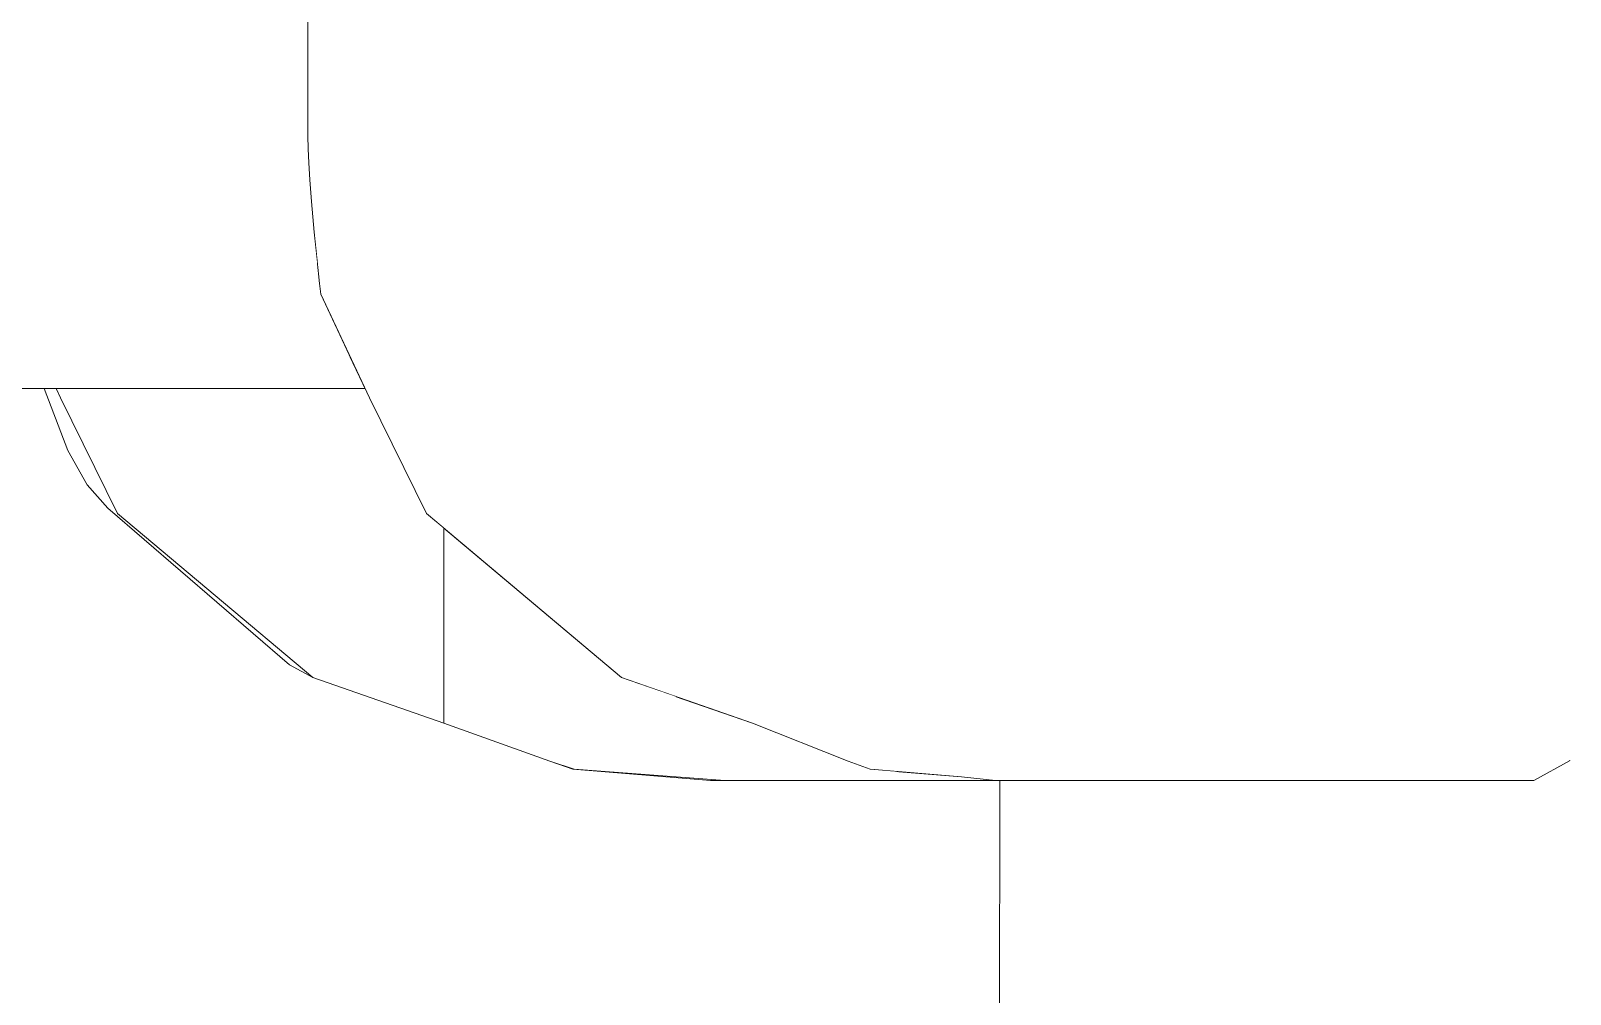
# Model space of a CAD drawing. Header units: millimetres. Extents: x -46169 to 237885, y -84465 to 18123.
# Drawn here: x 111866 to 111922.7, y -83696.4 to -83660.9 of the extents above; entities that cross this region are included whole.
import ezdxf

# ---------------------------------------------------------------- set-up
doc = ezdxf.new("R2010")
doc.units = ezdxf.units.MM
doc.header["$MEASUREMENT"] = 0
doc.linetypes.add('Wipeout_Contour', pattern=[1000, 0, -1000])
doc.layers.add('New_A-25-M_Wall_Int', color=7, linetype='Continuous')
doc.layers.add('New_A-35-M_FFE_Sanitary', color=7, linetype='Continuous')
doc.layers.add('New_A-35-M_FFE_Sanitary_Pen_No__1', color=7, linetype='Continuous', lineweight=13)

# ---------------------------------------------------------------- blocks, each defined once
blk = doc.blocks.new('Section Elem_63_2', base_point=(64459.155, -84332.606))
at = {"color": 254, "linetype": 'Wipeout_Contour', "lineweight": 0, "ltscale": 1114737.691909313}
blk.add_wipeout([(111691.443, -81932.606), (111691.443, -83641.108), (111755.555, -83641.108), (111755.555, -82062.639), (112086.811, -82062.639), (112086.811, -84332.606), (112178.363, -84332.606), (112178.363, -81932.606)], dxfattribs=at).dxf.layer = 'New_A-25-M_Wall_Int'
blk = doc.blocks.new('Section Elem_65_2', base_point=(64459.155, -84332.606))
at = {"color": 254, "linetype": 'Wipeout_Contour', "lineweight": 0, "ltscale": 2235365.876810174}
blk.add_wipeout([(111866.449, -83674.103), (111755.555, -83674.103), (111755.555, -83763.059), (111901.613, -83763.037), (111901.564, -83761.717), (111901.683, -83688.553), (111891.017, -83688.553), (111885.941, -83688.138), (111885.097, -83687.845), (111881.179, -83686.442), (111876.349, -83684.759), (111875.496, -83684.294), (111868.801, -83678.515), (111868.035, -83677.654), (111867.329, -83676.394), (111866.705, -83674.774)], dxfattribs=at).dxf.layer = 'New_A-25-M_Wall_Int'
blk = doc.blocks.new('Section Elem_121_2', base_point=(64459.155, -84332.606))
at = {"color": 254, "linetype": 'Wipeout_Contour', "lineweight": 0, "ltscale": 7127624.926567041}
blk.add_wipeout([(111901.683, -83688.553), (111901.564, -83761.717), (111901.613, -83763.037), (111915.873, -83763.035), (111917.513, -83764.181), (111918.914, -83767.663), (111919.864, -83772.953), (111920.218, -83779.245), (111919.921, -83785.58), (111919.02, -83790.994), (111917.651, -83794.664), (111916.022, -83796.03), (111903.41, -83796.032), (111905.017, -83813.02), (111907.041, -83816.715), (111911.359, -83821.276), (111915.817, -83822.871), (111920.279, -83821.451), (111924.61, -83817.059), (111926.879, -83813.02), (111928.217, -83801.849), (111929.85, -83778.051), (111930.388, -83653.52), (111929.815, -83629), (111927.638, -83601.586), (111925.331, -83597.635), (111920.433, -83592.947), (111915.398, -83591.617), (111910.381, -83593.684), (111905.532, -83599.087), (111904.258, -83601.586), (111903.073, -83613.014), (111902.334, -83626.659), (111921.367, -83626.659), (111922.705, -83627.388), (111923.982, -83628.825), (111925.158, -83630.924), (111926.199, -83633.624), (111927.072, -83636.841), (111927.752, -83640.477), (111928.216, -83644.424), (111928.452, -83648.559), (111928.452, -83666.652), (111928.216, -83670.788), (111927.752, -83674.734), (111927.072, -83678.371), (111926.199, -83681.588), (111925.158, -83684.287), (111923.982, -83686.387), (111922.705, -83687.823), (111921.367, -83688.553)], dxfattribs=at).dxf.layer = 'New_A-35-M_FFE_Sanitary'
at = {"color": 254, "linetype": 'Wipeout_Contour', "lineweight": 0, "ltscale": 558919.118347}
blk.add_wipeout([(111928.452, -83664.553), (111928.452, -83650.659), (111909.134, -83650.659), (111909.134, -83664.553)], dxfattribs=at).dxf.layer = 'New_A-35-M_FFE_Sanitary'
at = {"color": 254, "linetype": 'Wipeout_Contour', "lineweight": 0, "ltscale": 698663.937249}
blk.add_wipeout([(111900.266, -83688.428), (111901.52, -83688.553), (111902.048, -83688.553), (111896.949, -83688.138), (111896.895, -83688.138)], dxfattribs=at).dxf.layer = 'New_A-35-M_FFE_Sanitary'
at = {"color": 254, "linetype": 'Wipeout_Contour', "lineweight": 0, "ltscale": 558938.269346}
blk.add_wipeout([(111928.452, -83666.652), (111928.452, -83664.553), (111909.134, -83664.553), (111909.134, -83666.652)], dxfattribs=at).dxf.layer = 'New_A-35-M_FFE_Sanitary'
at = {"color": 254, "linetype": 'Wipeout_Contour', "lineweight": 0, "ltscale": 419190.744874}
blk.add_wipeout([(111896.088, -83687.845), (111896.895, -83688.138), (111896.949, -83688.138)], dxfattribs=at).dxf.layer = 'New_A-35-M_FFE_Sanitary'
at = {"color": 254, "linetype": 'Wipeout_Contour', "lineweight": 0, "ltscale": 558945.358392}
blk.add_wipeout([(111928.216, -83670.788), (111928.452, -83666.652), (111909.134, -83666.652), (111908.898, -83670.788)], dxfattribs=at).dxf.layer = 'New_A-35-M_FFE_Sanitary'
at = {"color": 254, "linetype": 'Wipeout_Contour', "lineweight": 0, "ltscale": 838360.329225}
blk.add_wipeout([(111892.567, -83686.442), (111896.088, -83687.845), (111896.949, -83688.138), (111898.264, -83687.421), (111888.591, -83684.294), (111887.737, -83684.759)], dxfattribs=at).dxf.layer = 'New_A-35-M_FFE_Sanitary'
at = {"color": 254, "linetype": 'Wipeout_Contour', "lineweight": 0, "ltscale": 558953.914506}
blk.add_wipeout([(111927.752, -83674.734), (111928.216, -83670.788), (111908.898, -83670.788), (111908.433, -83674.734)], dxfattribs=at).dxf.layer = 'New_A-35-M_FFE_Sanitary'
at = {"color": 254, "linetype": 'Wipeout_Contour', "lineweight": 0, "ltscale": 558866.493732}
blk.add_wipeout([(111880.542, -83678.708), (111887.737, -83684.759), (111888.591, -83684.294), (111880.895, -83678.515)], dxfattribs=at).dxf.layer = 'New_A-35-M_FFE_Sanitary'
at = {"color": 254, "linetype": 'Wipeout_Contour', "lineweight": 0, "ltscale": 558932.190054}
blk.add_wipeout([(111902.048, -83688.553), (111903.386, -83687.823), (111898.264, -83687.421), (111896.949, -83688.138)], dxfattribs=at).dxf.layer = 'New_A-35-M_FFE_Sanitary'
at = {"color": 254, "linetype": 'Wipeout_Contour', "lineweight": 0, "ltscale": 419131.263546}
blk.add_wipeout([(111878.442, -83674.445), (111880.542, -83678.708), (111880.895, -83678.515)], dxfattribs=at).dxf.layer = 'New_A-35-M_FFE_Sanitary'
at = {"color": 254, "linetype": 'Wipeout_Contour', "lineweight": 0, "ltscale": 558961.16335}
blk.add_wipeout([(111927.072, -83678.371), (111927.752, -83674.734), (111908.433, -83674.734), (111907.754, -83678.371)], dxfattribs=at).dxf.layer = 'New_A-35-M_FFE_Sanitary'
at = {"color": 254, "linetype": 'Wipeout_Contour', "lineweight": 0, "ltscale": 558905.810915}
blk.add_wipeout([(111898.264, -83687.421), (111899.518, -83686.01), (111889.674, -83683.075), (111888.591, -83684.294)], dxfattribs=at).dxf.layer = 'New_A-35-M_FFE_Sanitary'
at = {"color": 254, "linetype": 'Wipeout_Contour', "lineweight": 0, "ltscale": 558971.812105}
blk.add_wipeout([(111921.367, -83688.553), (111922.705, -83687.823), (111903.386, -83687.823), (111902.048, -83688.553)], dxfattribs=at).dxf.layer = 'New_A-35-M_FFE_Sanitary'
at = {"layer": 'New_A-35-M_FFE_Sanitary_Pen_No__1', "linetype": 'Continuous'}
blk.add_line((111902.048, -83688.553), (111921.367, -83688.553), dxfattribs=at)
at = {"color": 254, "linetype": 'Wipeout_Contour', "lineweight": 0, "ltscale": 698539.352474}
blk.add_wipeout([(111876.648, -83670.626), (111878.442, -83674.445), (111880.895, -83678.515), (111881.661, -83677.654), (111876.698, -83670.57)], dxfattribs=at).dxf.layer = 'New_A-35-M_FFE_Sanitary'
at = {"color": 254, "linetype": 'Wipeout_Contour', "lineweight": 0, "ltscale": 558966.884636}
blk.add_wipeout([(111926.199, -83681.588), (111927.072, -83678.371), (111907.754, -83678.371), (111906.88, -83681.588)], dxfattribs=at).dxf.layer = 'New_A-35-M_FFE_Sanitary'
at = {"color": 254, "linetype": 'Wipeout_Contour', "lineweight": 0, "ltscale": 1117824.742487214}
blk.add_wipeout([(111892.567, -83686.442), (111889.745, -83685.459), (111889.745, -83688.428), (111891.545, -83688.553), (111897.873, -83688.553), (111897.873, -83688.222), (111896.895, -83688.138), (111896.088, -83687.845)], dxfattribs=at).dxf.layer = 'New_A-35-M_FFE_Sanitary'
at = {"color": 254, "linetype": 'Wipeout_Contour', "lineweight": 0, "ltscale": 558933.768484}
blk.add_wipeout([(111903.386, -83687.823), (111904.663, -83686.387), (111899.518, -83686.01), (111898.264, -83687.421)], dxfattribs=at).dxf.layer = 'New_A-35-M_FFE_Sanitary'
at = {"layer": 'New_A-35-M_FFE_Sanitary_Pen_No__1', "linetype": 'Continuous'}
for p, q in [((111896.088, -83687.845), (111892.567, -83686.442)), ((111896.895, -83688.138), (111896.088, -83687.845))]:
    blk.add_line(p, q, dxfattribs=at)
at = {"color": 254, "linetype": 'Wipeout_Contour', "lineweight": 0, "ltscale": 419111.447126}
blk.add_wipeout([(111876.604, -83670.237), (111876.648, -83670.626), (111876.698, -83670.57)], dxfattribs=at).dxf.layer = 'New_A-35-M_FFE_Sanitary'
at = {"color": 254, "linetype": 'Wipeout_Contour', "lineweight": 0, "ltscale": 558867.274052}
blk.add_wipeout([(111888.591, -83684.294), (111889.674, -83683.075), (111881.661, -83677.654), (111880.895, -83678.515)], dxfattribs=at).dxf.layer = 'New_A-35-M_FFE_Sanitary'
at = {"color": 254, "linetype": 'Wipeout_Contour', "lineweight": 0, "ltscale": 558970.904467}
blk.add_wipeout([(111925.158, -83684.287), (111926.199, -83681.588), (111906.88, -83681.588), (111905.84, -83684.287)], dxfattribs=at).dxf.layer = 'New_A-35-M_FFE_Sanitary'
at = {"color": 254, "linetype": 'Wipeout_Contour', "lineweight": 0, "ltscale": 558931.438759}
blk.add_wipeout([(111897.873, -83688.553), (111901.52, -83688.553), (111900.266, -83688.428), (111897.873, -83688.222)], dxfattribs=at).dxf.layer = 'New_A-35-M_FFE_Sanitary'
at = {"layer": 'New_A-35-M_FFE_Sanitary_Pen_No__1', "linetype": 'Continuous'}
for p, q in [((111900.266, -83688.428), (111896.895, -83688.138)), ((111892.538, -83688.553), (111897.873, -83688.553)), ((111897.873, -83688.553), (111901.52, -83688.553)), ((111901.52, -83688.553), (111900.266, -83688.428)), ((111901.52, -83688.553), (111902.048, -83688.553)), ((111901.683, -83688.553), (111901.564, -83761.717))]:
    blk.add_line(p, q, dxfattribs=at)
at = {"color": 254, "linetype": 'Wipeout_Contour', "lineweight": 0, "ltscale": 558813.908284}
blk.add_wipeout([(111876.409, -83668.338), (111876.604, -83670.237), (111876.698, -83670.57), (111877.022, -83669.991)], dxfattribs=at).dxf.layer = 'New_A-35-M_FFE_Sanitary'
at = {"color": 254, "linetype": 'Wipeout_Contour', "lineweight": 0, "ltscale": 558905.520195}
blk.add_wipeout([(111899.518, -83686.01), (111900.674, -83683.946), (111890.672, -83681.294), (111889.674, -83683.075)], dxfattribs=at).dxf.layer = 'New_A-35-M_FFE_Sanitary'
at = {"color": 254, "linetype": 'Wipeout_Contour', "lineweight": 0, "ltscale": 558973.100625}
blk.add_wipeout([(111923.982, -83686.387), (111925.158, -83684.287), (111905.84, -83684.287), (111904.663, -83686.387)], dxfattribs=at).dxf.layer = 'New_A-35-M_FFE_Sanitary'
at = {"color": 254, "linetype": 'Wipeout_Contour', "lineweight": 0, "ltscale": 558811.257411}
blk.add_wipeout([(111876.305, -83667.203), (111876.409, -83668.338), (111877.022, -83669.991), (111877.309, -83669.247)], dxfattribs=at).dxf.layer = 'New_A-35-M_FFE_Sanitary'
at = {"color": 254, "linetype": 'Wipeout_Contour', "lineweight": 0, "ltscale": 558973.406295}
blk.add_wipeout([(111922.705, -83687.823), (111923.982, -83686.387), (111904.663, -83686.387), (111903.386, -83687.823)], dxfattribs=at).dxf.layer = 'New_A-35-M_FFE_Sanitary'
at = {"layer": 'New_A-35-M_FFE_Sanitary_Pen_No__1', "linetype": 'Continuous'}
blk.add_line((111922.705, -83687.823), (111921.367, -83688.553), dxfattribs=at)
at = {"color": 254, "linetype": 'Wipeout_Contour', "lineweight": 0, "ltscale": 558809.277048}
blk.add_wipeout([(111876.245, -83666.409), (111876.305, -83667.203), (111877.309, -83669.247), (111877.55, -83668.361)], dxfattribs=at).dxf.layer = 'New_A-35-M_FFE_Sanitary'
at = {"color": 254, "linetype": 'Wipeout_Contour', "lineweight": 0, "ltscale": 558831.474164}
blk.add_wipeout([(111881.661, -83677.654), (111882.367, -83676.394), (111877.022, -83669.991), (111876.698, -83670.57)], dxfattribs=at).dxf.layer = 'New_A-35-M_FFE_Sanitary'
at = {"color": 254, "linetype": 'Wipeout_Contour', "lineweight": 0, "ltscale": 558933.464127}
blk.add_wipeout([(111904.663, -83686.387), (111905.84, -83684.287), (111900.674, -83683.946), (111899.518, -83686.01)], dxfattribs=at).dxf.layer = 'New_A-35-M_FFE_Sanitary'
at = {"color": 254, "linetype": 'Wipeout_Contour', "lineweight": 0, "ltscale": 558807.461864}
blk.add_wipeout([(111876.208, -83665.789), (111876.245, -83666.409), (111877.55, -83668.361), (111877.737, -83667.359)], dxfattribs=at).dxf.layer = 'New_A-35-M_FFE_Sanitary'
at = {"color": 254, "linetype": 'Wipeout_Contour', "lineweight": 0, "ltscale": 558830.483499}
blk.add_wipeout([(111882.367, -83676.394), (111882.991, -83674.774), (111877.309, -83669.247), (111877.022, -83669.991)], dxfattribs=at).dxf.layer = 'New_A-35-M_FFE_Sanitary'
at = {"color": 254, "linetype": 'Wipeout_Contour', "lineweight": 0, "ltscale": 558805.630612}
blk.add_wipeout([(111876.186, -83665.263), (111876.208, -83665.789), (111877.737, -83667.359), (111877.865, -83666.271)], dxfattribs=at).dxf.layer = 'New_A-35-M_FFE_Sanitary'
at = {"color": 254, "linetype": 'Wipeout_Contour', "lineweight": 0, "ltscale": 558828.690286}
blk.add_wipeout([(111882.991, -83674.774), (111883.515, -83672.844), (111877.55, -83668.361), (111877.309, -83669.247)], dxfattribs=at).dxf.layer = 'New_A-35-M_FFE_Sanitary'
at = {"color": 254, "linetype": 'Wipeout_Contour', "lineweight": 0, "ltscale": 558867.034626}
blk.add_wipeout([(111889.674, -83683.075), (111890.672, -83681.294), (111882.367, -83676.394), (111881.661, -83677.654)], dxfattribs=at).dxf.layer = 'New_A-35-M_FFE_Sanitary'
at = {"color": 254, "linetype": 'Wipeout_Contour', "lineweight": 0, "ltscale": 558803.693358}
blk.add_wipeout([(111876.176, -83664.785), (111876.186, -83665.263), (111877.865, -83666.271), (111877.93, -83665.131)], dxfattribs=at).dxf.layer = 'New_A-35-M_FFE_Sanitary'
at = {"color": 254, "linetype": 'Wipeout_Contour', "lineweight": 0, "ltscale": 558826.144658}
blk.add_wipeout([(111883.515, -83672.844), (111883.923, -83670.662), (111877.737, -83667.359), (111877.55, -83668.361)], dxfattribs=at).dxf.layer = 'New_A-35-M_FFE_Sanitary'
at = {"color": 254, "linetype": 'Wipeout_Contour', "lineweight": 0, "ltscale": 558865.425271}
blk.add_wipeout([(111890.672, -83681.294), (111891.555, -83679.004), (111882.991, -83674.774), (111882.367, -83676.394)], dxfattribs=at).dxf.layer = 'New_A-35-M_FFE_Sanitary'
at = {"color": 254, "linetype": 'Wipeout_Contour', "lineweight": 0, "ltscale": 558802.165482}
blk.add_wipeout([(111876.176, -83664.553), (111876.176, -83664.785), (111877.93, -83665.131), (111877.93, -83664.553)], dxfattribs=at).dxf.layer = 'New_A-35-M_FFE_Sanitary'
at = {"color": 254, "linetype": 'Wipeout_Contour', "lineweight": 0, "ltscale": 558822.915568}
blk.add_wipeout([(111883.923, -83670.662), (111884.202, -83668.294), (111877.865, -83666.271), (111877.737, -83667.359)], dxfattribs=at).dxf.layer = 'New_A-35-M_FFE_Sanitary'
at = {"color": 254, "linetype": 'Wipeout_Contour', "lineweight": 0, "ltscale": 558862.493458}
blk.add_wipeout([(111891.555, -83679.004), (111892.296, -83676.275), (111883.515, -83672.844), (111882.991, -83674.774)], dxfattribs=at).dxf.layer = 'New_A-35-M_FFE_Sanitary'
at = {"color": 254, "linetype": 'Wipeout_Contour', "lineweight": 0, "ltscale": 558785.398378}
blk.add_wipeout([(111876.176, -83650.659), (111876.176, -83664.553), (111877.93, -83664.553), (111877.93, -83650.659)], dxfattribs=at).dxf.layer = 'New_A-35-M_FFE_Sanitary'
at = {"color": 254, "linetype": 'Wipeout_Contour', "lineweight": 0, "ltscale": 558819.080239}
blk.add_wipeout([(111884.202, -83668.294), (111884.343, -83665.813), (111877.93, -83665.131), (111877.865, -83666.271)], dxfattribs=at).dxf.layer = 'New_A-35-M_FFE_Sanitary'
at = {"color": 254, "linetype": 'Wipeout_Contour', "lineweight": 0, "ltscale": 558858.326414}
blk.add_wipeout([(111892.296, -83676.275), (111892.872, -83673.19), (111883.923, -83670.662), (111883.515, -83672.844)], dxfattribs=at).dxf.layer = 'New_A-35-M_FFE_Sanitary'
at = {"color": 254, "linetype": 'Wipeout_Contour', "lineweight": 0, "ltscale": 558903.499404}
blk.add_wipeout([(111900.674, -83683.946), (111901.697, -83681.294), (111891.555, -83679.004), (111890.672, -83681.294)], dxfattribs=at).dxf.layer = 'New_A-35-M_FFE_Sanitary'
at = {"color": 254, "linetype": 'Wipeout_Contour', "lineweight": 0, "ltscale": 978042.217996}
blk.add_wipeout([(111887.737, -83684.759), (111881.179, -83679.244), (111881.179, -83686.442), (111885.097, -83687.845), (111885.994, -83688.138), (111889.745, -83688.428), (111889.745, -83685.459)], dxfattribs=at).dxf.layer = 'New_A-35-M_FFE_Sanitary'
at = {"layer": 'New_A-35-M_FFE_Sanitary_Pen_No__1', "linetype": 'Continuous'}
blk.add_line((111892.567, -83686.442), (111887.737, -83684.759), dxfattribs=at)
at = {"color": 254, "linetype": 'Wipeout_Contour', "lineweight": 0, "ltscale": 558815.89681}
blk.add_wipeout([(111884.343, -83665.813), (111884.343, -83664.553), (111877.93, -83664.553), (111877.93, -83665.131)], dxfattribs=at).dxf.layer = 'New_A-35-M_FFE_Sanitary'
at = {"color": 254, "linetype": 'Wipeout_Contour', "lineweight": 0, "ltscale": 558853.047908}
blk.add_wipeout([(111892.872, -83673.19), (111893.267, -83669.842), (111884.202, -83668.294), (111883.923, -83670.662)], dxfattribs=at).dxf.layer = 'New_A-35-M_FFE_Sanitary'
at = {"color": 254, "linetype": 'Wipeout_Contour', "lineweight": 0, "ltscale": 1257365.745425009}
blk.add_wipeout([(111878.282, -83674.103), (111866.894, -83674.103), (111867.054, -83674.445), (111869.154, -83678.708), (111876.349, -83684.759), (111881.179, -83686.442), (111881.179, -83679.244), (111880.542, -83678.708), (111878.442, -83674.445)], dxfattribs=at).dxf.layer = 'New_A-35-M_FFE_Sanitary'
at = {"color": 254, "linetype": 'Wipeout_Contour', "lineweight": 0, "ltscale": 558899.809126}
blk.add_wipeout([(111901.697, -83681.294), (111902.555, -83678.132), (111892.296, -83676.275), (111891.555, -83679.004)], dxfattribs=at).dxf.layer = 'New_A-35-M_FFE_Sanitary'
at = {"color": 254, "linetype": 'Wipeout_Contour', "lineweight": 0, "ltscale": 698621.120199}
blk.add_wipeout([(111889.745, -83688.428), (111885.994, -83688.138), (111885.941, -83688.138), (111891.017, -83688.553), (111891.545, -83688.553)], dxfattribs=at).dxf.layer = 'New_A-35-M_FFE_Sanitary'
at = {"layer": 'New_A-35-M_FFE_Sanitary_Pen_No__1', "linetype": 'Continuous'}
for p, q in [((111880.542, -83678.708), (111878.442, -83674.445)), ((111887.737, -83684.759), (111880.542, -83678.708)), ((111881.179, -83686.442), (111881.179, -83679.244)), ((111889.745, -83688.428), (111891.545, -83688.553)), ((111891.017, -83688.553), (111891.545, -83688.553)), ((111891.545, -83688.553), (111892.538, -83688.553))]:
    blk.add_line(p, q, dxfattribs=at)
at = {"color": 254, "linetype": 'Wipeout_Contour', "lineweight": 0, "ltscale": 558798.479427}
blk.add_wipeout([(111884.343, -83664.553), (111884.343, -83650.659), (111877.93, -83650.659), (111877.93, -83664.553)], dxfattribs=at).dxf.layer = 'New_A-35-M_FFE_Sanitary'
at = {"color": 254, "linetype": 'Wipeout_Contour', "lineweight": 0, "ltscale": 558846.813119}
blk.add_wipeout([(111893.267, -83669.842), (111893.467, -83666.334), (111884.343, -83665.813), (111884.202, -83668.294)], dxfattribs=at).dxf.layer = 'New_A-35-M_FFE_Sanitary'
at = {"color": 254, "linetype": 'Wipeout_Contour', "lineweight": 0, "ltscale": 558894.560808}
blk.add_wipeout([(111902.555, -83678.132), (111903.223, -83674.558), (111892.872, -83673.19), (111892.296, -83676.275)], dxfattribs=at).dxf.layer = 'New_A-35-M_FFE_Sanitary'
at = {"color": 254, "linetype": 'Wipeout_Contour', "lineweight": 0, "ltscale": 698497.844429}
blk.add_wipeout([(111866.894, -83674.103), (111866.619, -83674.103), (111868.035, -83677.654), (111868.801, -83678.515), (111867.054, -83674.445)], dxfattribs=at).dxf.layer = 'New_A-35-M_FFE_Sanitary'
at = {"color": 254, "linetype": 'Wipeout_Contour', "lineweight": 0, "ltscale": 419164.396479}
blk.add_wipeout([(111885.994, -83688.138), (111885.097, -83687.845), (111885.941, -83688.138)], dxfattribs=at).dxf.layer = 'New_A-35-M_FFE_Sanitary'
at = {"layer": 'New_A-35-M_FFE_Sanitary_Pen_No__1', "linetype": 'Continuous'}
for p, q in [((111881.179, -83686.442), (111885.097, -83687.845)), ((111885.097, -83687.845), (111885.994, -83688.138)), ((111885.097, -83687.845), (111885.941, -83688.138)), ((111885.941, -83688.138), (111891.017, -83688.553)), ((111885.994, -83688.138), (111889.745, -83688.428))]:
    blk.add_line(p, q, dxfattribs=at)
at = {"color": 254, "linetype": 'Wipeout_Contour', "lineweight": 0, "ltscale": 558841.65083}
blk.add_wipeout([(111893.467, -83666.334), (111893.467, -83664.553), (111884.343, -83664.553), (111884.343, -83665.813)], dxfattribs=at).dxf.layer = 'New_A-35-M_FFE_Sanitary'
at = {"color": 254, "linetype": 'Wipeout_Contour', "lineweight": 0, "ltscale": 558887.91322}
blk.add_wipeout([(111903.223, -83674.558), (111903.68, -83670.68), (111893.267, -83669.842), (111892.872, -83673.19)], dxfattribs=at).dxf.layer = 'New_A-35-M_FFE_Sanitary'
at = {"color": 254, "linetype": 'Wipeout_Contour', "lineweight": 0, "ltscale": 419103.359709}
blk.add_wipeout([(111869.154, -83678.708), (111867.054, -83674.445), (111868.801, -83678.515)], dxfattribs=at).dxf.layer = 'New_A-35-M_FFE_Sanitary'
at = {"color": 254, "linetype": 'Wipeout_Contour', "lineweight": 0, "ltscale": 558823.365529}
blk.add_wipeout([(111893.467, -83664.553), (111893.467, -83650.659), (111884.343, -83650.659), (111884.343, -83664.553)], dxfattribs=at).dxf.layer = 'New_A-35-M_FFE_Sanitary'
at = {"color": 254, "linetype": 'Wipeout_Contour', "lineweight": 0, "ltscale": 558880.067471}
blk.add_wipeout([(111903.68, -83670.68), (111903.911, -83666.616), (111893.467, -83666.334), (111893.267, -83669.842)], dxfattribs=at).dxf.layer = 'New_A-35-M_FFE_Sanitary'
at = {"color": 254, "linetype": 'Wipeout_Contour', "lineweight": 0, "ltscale": 419095.940439}
blk.add_wipeout([(111866.449, -83674.103), (111866.705, -83674.774), (111867.329, -83676.394)], dxfattribs=at).dxf.layer = 'New_A-35-M_FFE_Sanitary'
at = {"color": 254, "linetype": 'Wipeout_Contour', "lineweight": 0, "ltscale": 558828.087219}
blk.add_wipeout([(111876.349, -83684.759), (111869.154, -83678.708), (111868.801, -83678.515), (111875.496, -83684.294)], dxfattribs=at).dxf.layer = 'New_A-35-M_FFE_Sanitary'
at = {"layer": 'New_A-35-M_FFE_Sanitary_Pen_No__1', "linetype": 'Continuous'}
for p, q in [((111868.801, -83678.515), (111875.496, -83684.294)), ((111876.349, -83684.759), (111869.154, -83678.708)), ((111875.496, -83684.294), (111876.349, -83684.759)), ((111881.179, -83686.442), (111876.349, -83684.759))]:
    blk.add_line(p, q, dxfattribs=at)
at = {"color": 254, "linetype": 'Wipeout_Contour', "lineweight": 0, "ltscale": 558873.568868}
blk.add_wipeout([(111903.911, -83666.616), (111903.911, -83664.553), (111893.467, -83664.553), (111893.467, -83666.334)], dxfattribs=at).dxf.layer = 'New_A-35-M_FFE_Sanitary'
at = {"color": 254, "linetype": 'Wipeout_Contour', "lineweight": 0, "ltscale": 558796.627536}
blk.add_wipeout([(111866.455, -83674.103), (111867.329, -83676.394), (111868.035, -83677.654), (111866.619, -83674.103)], dxfattribs=at).dxf.layer = 'New_A-35-M_FFE_Sanitary'
at = {"layer": 'New_A-35-M_FFE_Sanitary_Pen_No__1', "linetype": 'Continuous'}
for p, q in [((111869.154, -83678.708), (111867.054, -83674.445)), ((111866.705, -83674.774), (111867.329, -83676.394)), ((111867.329, -83676.394), (111868.035, -83677.654)), ((111868.035, -83677.654), (111868.801, -83678.515))]:
    blk.add_line(p, q, dxfattribs=at)
at = {"color": 254, "linetype": 'Wipeout_Contour', "lineweight": 0, "ltscale": 558854.710014}
blk.add_wipeout([(111903.911, -83664.553), (111903.911, -83650.659), (111893.467, -83650.659), (111893.467, -83664.553)], dxfattribs=at).dxf.layer = 'New_A-35-M_FFE_Sanitary'
at = {"color": 254, "linetype": 'Wipeout_Contour', "lineweight": 0, "ltscale": 558108.908749}
blk.add_wipeout([(111430.385, -83672.958), (111428.759, -83674.103), (111878.282, -83674.103), (111877.743, -83672.958)], dxfattribs=at).dxf.layer = 'New_A-35-M_FFE_Sanitary'
at = {"layer": 'New_A-35-M_FFE_Sanitary_Pen_No__1', "linetype": 'Continuous'}
for p, q in [((111428.759, -83674.103), (111878.282, -83674.103)), ((111866.449, -83674.103), (111866.705, -83674.774)), ((111867.054, -83674.445), (111866.894, -83674.103))]:
    blk.add_line(p, q, dxfattribs=at)
at = {"color": 254, "linetype": 'Wipeout_Contour', "lineweight": 0, "ltscale": 558879.806024}
blk.add_wipeout([(111909.134, -83664.553), (111909.134, -83650.659), (111903.911, -83650.659), (111903.911, -83664.553)], dxfattribs=at).dxf.layer = 'New_A-35-M_FFE_Sanitary'
at = {"color": 254, "linetype": 'Wipeout_Contour', "lineweight": 0, "ltscale": 837510.651262}
blk.add_wipeout([(111431.745, -83669.475), (111430.385, -83672.958), (111877.743, -83672.958), (111876.648, -83670.626), (111876.604, -83670.237), (111876.526, -83669.475)], dxfattribs=at).dxf.layer = 'New_A-35-M_FFE_Sanitary'
at = {"layer": 'New_A-35-M_FFE_Sanitary_Pen_No__1', "linetype": 'Continuous'}
for p, q in [((111876.648, -83670.626), (111876.604, -83670.237)), ((111878.442, -83674.445), (111876.648, -83670.626))]:
    blk.add_line(p, q, dxfattribs=at)
at = {"color": 254, "linetype": 'Wipeout_Contour', "lineweight": 0, "ltscale": 1396297.092573457}
blk.add_wipeout([(111432.632, -83664.185), (111431.745, -83669.475), (111876.526, -83669.475), (111876.409, -83668.338), (111876.305, -83667.203), (111876.245, -83666.409), (111876.208, -83665.789), (111876.186, -83665.263), (111876.176, -83664.785), (111876.176, -83664.185)], dxfattribs=at).dxf.layer = 'New_A-35-M_FFE_Sanitary'
at = {"color": 254, "linetype": 'Wipeout_Contour', "lineweight": 0, "ltscale": 558898.926271}
blk.add_wipeout([(111909.134, -83666.652), (111909.134, -83664.553), (111903.911, -83664.553), (111903.911, -83666.616)], dxfattribs=at).dxf.layer = 'New_A-35-M_FFE_Sanitary'
at = {"layer": 'New_A-35-M_FFE_Sanitary_Pen_No__1', "linetype": 'Continuous'}
for p, q in [((111876.176, -83664.785), (111876.176, -83664.553)), ((111876.186, -83665.263), (111876.176, -83664.785)), ((111876.208, -83665.789), (111876.186, -83665.263)), ((111876.245, -83666.409), (111876.208, -83665.789)), ((111876.305, -83667.203), (111876.245, -83666.409)), ((111876.409, -83668.338), (111876.305, -83667.203)), ((111876.604, -83670.237), (111876.409, -83668.338))]:
    blk.add_line(p, q, dxfattribs=at)
at = {"color": 254, "linetype": 'Wipeout_Contour', "lineweight": 0, "ltscale": 558081.125133}
blk.add_wipeout([(111432.911, -83657.894), (111432.632, -83664.185), (111876.176, -83664.185), (111876.176, -83657.894)], dxfattribs=at).dxf.layer = 'New_A-35-M_FFE_Sanitary'
at = {"color": 254, "linetype": 'Wipeout_Contour', "lineweight": 0, "ltscale": 558905.955241}
blk.add_wipeout([(111908.898, -83670.788), (111909.134, -83666.652), (111903.911, -83666.616), (111903.68, -83670.68)], dxfattribs=at).dxf.layer = 'New_A-35-M_FFE_Sanitary'
at = {"layer": 'New_A-35-M_FFE_Sanitary_Pen_No__1', "linetype": 'Continuous'}
blk.add_line((111876.176, -83664.553), (111876.176, -83650.659), dxfattribs=at)
at = {"color": 254, "linetype": 'Wipeout_Contour', "lineweight": 0, "ltscale": 558914.438806}
blk.add_wipeout([(111908.433, -83674.734), (111908.898, -83670.788), (111903.68, -83670.68), (111903.223, -83674.558)], dxfattribs=at).dxf.layer = 'New_A-35-M_FFE_Sanitary'
at = {"color": 254, "linetype": 'Wipeout_Contour', "lineweight": 0, "ltscale": 558921.626337}
blk.add_wipeout([(111907.754, -83678.371), (111908.433, -83674.734), (111903.223, -83674.558), (111902.555, -83678.132)], dxfattribs=at).dxf.layer = 'New_A-35-M_FFE_Sanitary'
at = {"color": 254, "linetype": 'Wipeout_Contour', "lineweight": 0, "ltscale": 558927.299446}
blk.add_wipeout([(111906.88, -83681.588), (111907.754, -83678.371), (111902.555, -83678.132), (111901.697, -83681.294)], dxfattribs=at).dxf.layer = 'New_A-35-M_FFE_Sanitary'
at = {"color": 254, "linetype": 'Wipeout_Contour', "lineweight": 0, "ltscale": 558931.285748}
blk.add_wipeout([(111905.84, -83684.287), (111906.88, -83681.588), (111901.697, -83681.294), (111900.674, -83683.946)], dxfattribs=at).dxf.layer = 'New_A-35-M_FFE_Sanitary'

msp = doc.modelspace()

# ---------------------------------------------------------------- block references
at = {"layer": 'New_A-25-M_Wall_Int'}
msp.add_blockref('Section Elem_63_2', (64459.155, -84332.606), dxfattribs=at)

# ---------------------------------------------------------------- next in the draw order: block references
msp.add_blockref('Section Elem_65_2', (64459.155, -84332.606), dxfattribs=at)

# ---------------------------------------------------------------- next in the draw order: block references
at = {"layer": 'New_A-35-M_FFE_Sanitary'}
msp.add_blockref('Section Elem_121_2', (64459.155, -84332.606), dxfattribs=at)

doc.saveas('drawing.dxf')
